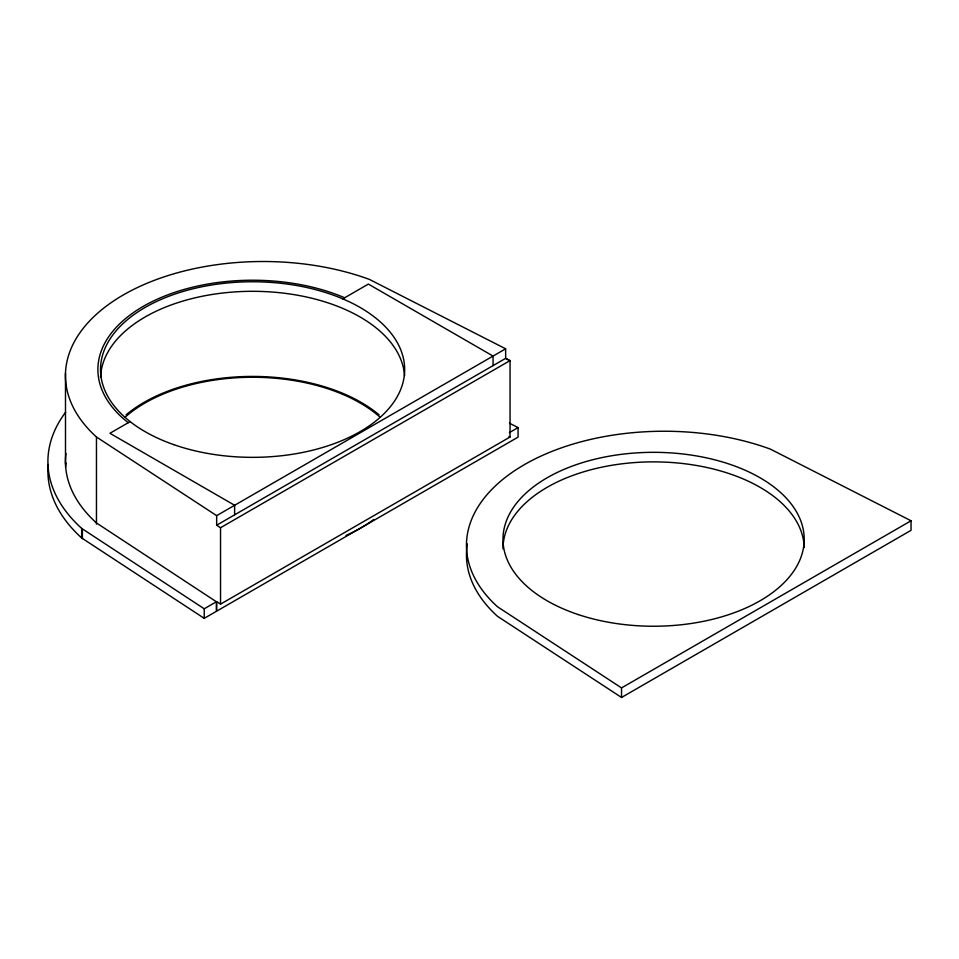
<?xml version="1.0" encoding="UTF-8"?>
<svg xmlns="http://www.w3.org/2000/svg" width="959" height="959" viewBox="0 0 959 959"><rect width="100%" height="100%" fill="white"/><g stroke="black" fill="none" stroke-linecap="round" stroke-linejoin="round"><path stroke-width="1.44" d="M130.148 421.612L109.925 433.288L234.631 505.285L234.631 514.827M342.771 298.86L368.364 284.08L493.07 356.077L493.07 365.619M216.662 525.208L216.662 515.654L505.645 348.8L505.645 358.354L216.662 525.208L220.534 527.738L220.534 604.146L510.044 437.004L510.044 360.596L505.645 358.354L509.78 360.74M220.534 527.738L510.044 360.596M216.398 601.761L216.398 611.315L204.231 618.339L204.231 608.785L216.398 601.761L96.463 522.967A197.674 114.121 0 0 1 65.955 453.475M509.373 432.617L518.076 427.594L518.076 437.136L216.662 611.159L216.662 601.617L220.534 604.146M621.54 697.469L621.54 687.915L911.05 520.773L911.05 530.327L621.54 697.469L497.469 616.289A197.674 114.121 0 0 1 467.369 543.945M911.05 520.773L770.437 449.148A197.674 114.121 0 0 0 524.357 464.659A197.674 114.121 0 0 0 497.469 606.735L621.54 687.915M505.645 348.8L369.431 279.417A197.674 114.121 0 0 0 123.351 294.928A197.674 114.121 0 0 0 96.463 437.004L96.463 524.153M509.457 423.195L518.076 427.594M508.941 436.441L510.044 437.004M96.463 437.004L216.662 515.654M65.68 412.142A215.224 124.262 0 0 0 81.671 528.409L204.231 608.785M48.214 464.456A215.224 124.262 0 0 0 81.671 537.963L204.231 618.339M82.402 529.08L82.402 538.634M81.671 528.409L81.671 537.963M65.488 373.243L65.5 464.204M502.984 548.836A150.611 86.957 0 0 1 652.492 461.878A150.611 86.957 0 0 1 804.193 547.553M128.266 422.703A154.699 89.319 0 0 1 143.203 306.389A154.699 89.319 0 0 1 344.653 297.769M65.56 467.321A197.674 114.121 0 0 1 65.955 463.029M373.83 519.454A153.536 88.636 0 0 1 346.007 535.41M126.085 414.839A153.536 88.636 0 0 1 379.093 414.839M124.982 417.309A152.073 87.796 0 0 1 380.208 417.309M100.563 377.079A152.073 87.796 0 0 1 251.486 291.308A152.073 87.796 0 0 1 404.554 375.796M578.289 614.587A150.611 86.957 0 0 0 804.205 539.282A150.611 86.957 0 0 0 578.289 463.976A150.611 86.957 0 0 0 578.289 614.587M173.747 444.628A152.073 87.796 0 0 0 404.626 371.433A152.073 87.796 0 0 0 179.405 292.591A152.073 87.796 0 0 0 173.747 444.628"/></g></svg>
